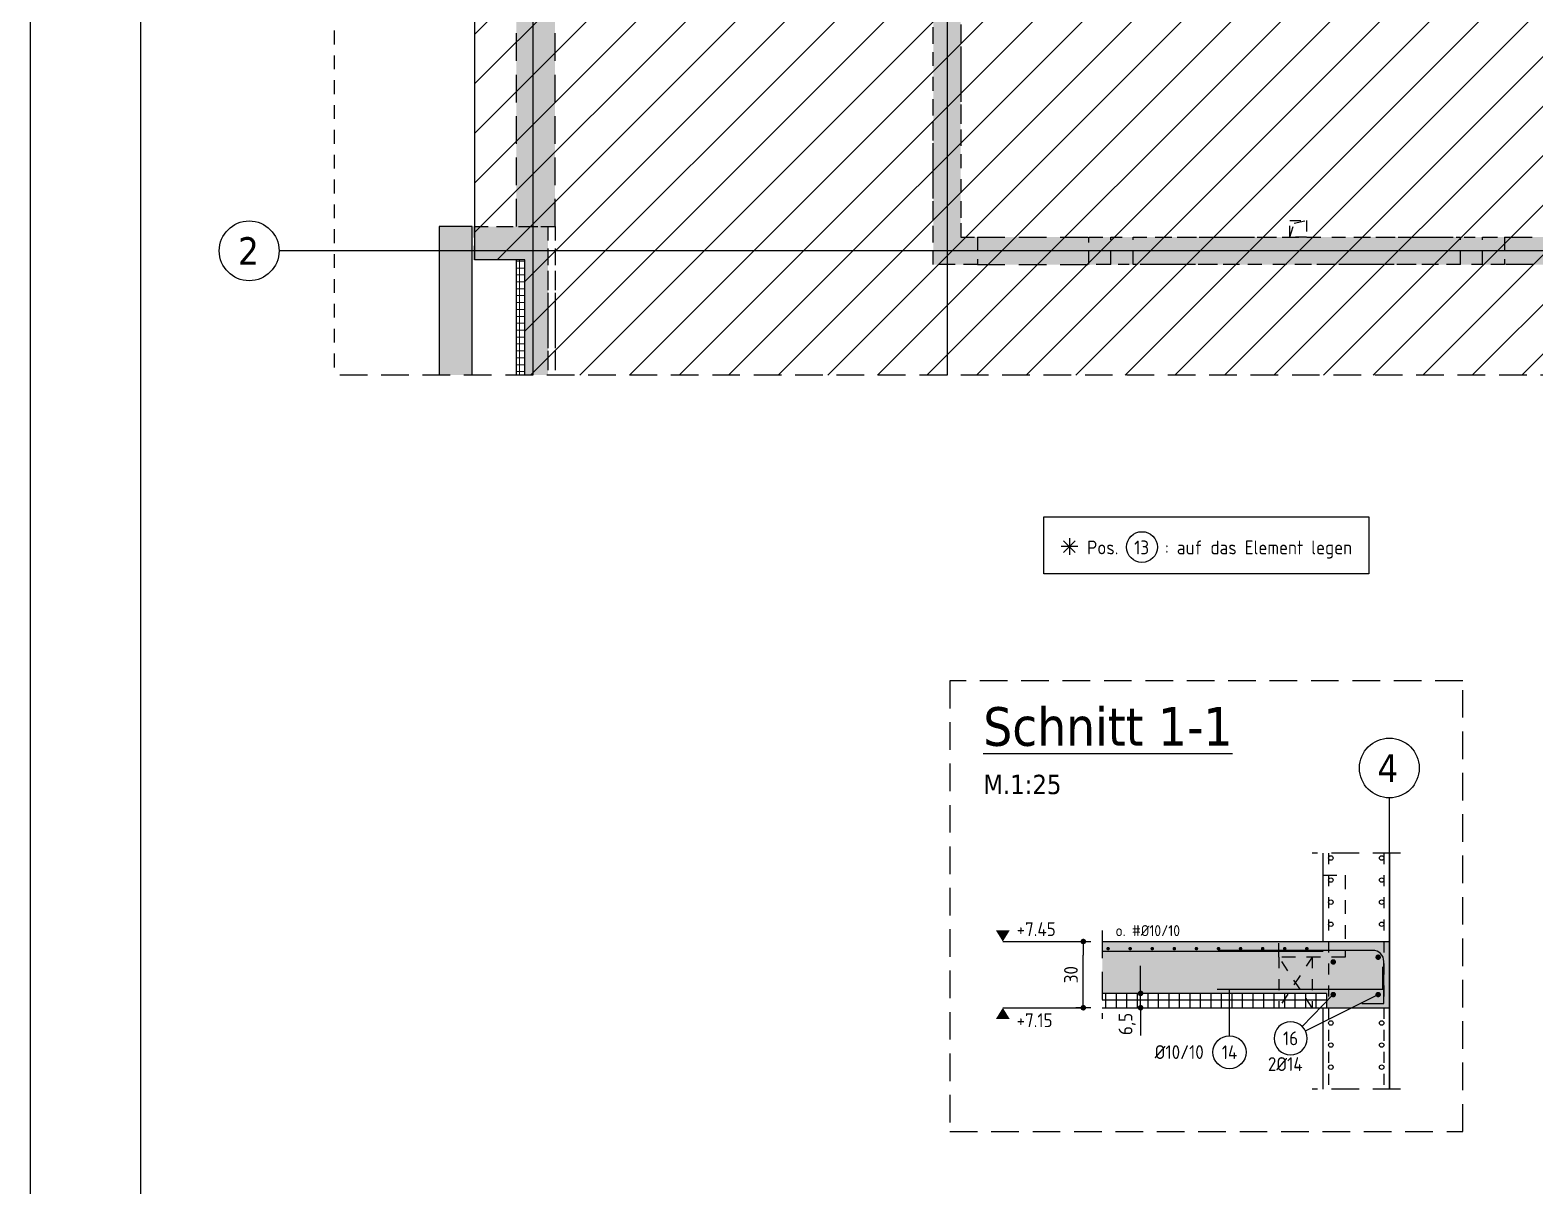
# Model space of a CAD drawing. Extents: x -10 to 81.4, y -8.3 to 49.1.
# Drawn here: x 0 to 13.63, y 14.98 to 25.45 of the extents above; entities that cross this region are included whole.
import ezdxf
from ezdxf.enums import TextEntityAlignment as Align

# ---------------------------------------------------------------- set-up
doc = ezdxf.new("R2010")
doc.units = 0
doc.header["$LTSCALE"] = 0.5
for name, pattern in [('AUSGEZOGEN', [1000.01, 1000, 0.01]), ('DASHED', [0.75, 0.5, -0.25]), ('DOT', [0.175, 0.05, -0.125]), ('HIDDEN', [0.375, 0.25, -0.125]), ('HIDDEN2', [0.187, 0.125, -0.062]), ('PUNKT', [0.175, 0.05, -0.125]), ('STRICHLINIE', [0.75, 0.5, -0.25]), ('VERDECKT', [0.375, 0.25, -0.125])]:
    doc.linetypes.add(name, pattern=pattern)
for name, color, linetype in [('1.OG', 7, 'Continuous'), ('ACHSEN', 7, 'Continuous'), ('AFU', 7, 'Continuous'), ('Bestand', 7, 'Continuous'), ('BETON', 7, 'Continuous'), ('DD', 7, 'Continuous'), ('DETAIL', 7, 'Continuous'), ('DRUEBER', 7, 'Continuous'), ('grau_hell', 7, 'Continuous'), ('grau_mittel', 7, 'Continuous'), ('Halbfertigteile', 7, 'Continuous'), ('HILFE', 7, 'Continuous'), ('koten', 7, 'Continuous'), ('MASSE', 7, 'Continuous'), ('OBJEKT', 7, 'Continuous'), ('RAHMEN', 7, 'Continuous'), ('RND', 7, 'Continuous'), ('SCHRAFF', 7, 'Continuous'), ('SFP_Achsen', 7, 'Continuous'), ('TEXT', 7, 'Continuous'), ('VERDECKT', 7, 'Continuous'), ('VERDECKT1', 7, 'Continuous'), ('VERDECKT2', 7, 'Continuous')]:
    doc.layers.add(name, color=color, linetype=linetype)
doc.layers.add('zila_01_rb_02_stb-fertig_05_schraff', color=144, linetype='Continuous', lineweight=9)
doc.styles.add('helv', font='tahoma.ttf')
doc.styles.add('txt', font='isocp.shx')
doc.linetypes.add('AFU_50K', pattern='A,0.15,["/",Standard,S=0.2,R=0,X=-0.01,Y=-0.1],0.07,["/",Standard,S=0.2,R=0,X=-0.01,Y=-0.1],0.15', length=0.37)
doc.dimstyles.new('DOT_I', dxfattribs={"dimscale": 0.5, "dimtxt": 0.25, "dimasz": 0.25, "dimexe": 0.1, "dimexo": 0.3, "dimgap": 0.1, "dimtad": 1, "dimdec": 3, "dimzin": 3, "dimtxsty": 'txt', "dimblk": 'DOT', "dimblk1": 'DOT', "dimblk2": 'DOT', "dimsah": 1, "dimcen": 0.1, "dimse1": 1, "dimse2": 1, "dimazin": 0, "dimtfac": 1, "dimtdec": 4, "dimtix": 1, "dimtmove": 2, "dimatfit": 3, "dimfxl": 0, "dimtvp": 1, "dimtolj": 1, "dimtzin": 0, "dimarcsym": 0})

# ---------------------------------------------------------------- blocks, each defined once
blk = doc.blocks.new('DINA0')
at = {"layer": 'RAHMEN'}
blk.add_line((0, 84.1), (0, 0), dxfattribs=at)
at = {"layer": 'RAHMEN', "color": 5}
blk.add_line((2, 83.6), (2, 0.5), dxfattribs=at)
blk = doc.blocks.new('DOT')
at = {"layer": 'MASSE', "color": 7, "linetype": 'Continuous'}
for p, q in [((0, 0), (-1, 0)), ((0, 0.54), (0, -0.54))]:
    blk.add_line(p, q, dxfattribs=at)
at = {"layer": 'MASSE', "color": 7, "linetype": 'Continuous', "const_width": 0.2}
blk.add_lwpolyline([(-0.1, 0, 1), (0.1, 0, 1)], format="xyb", close=True, dxfattribs=at)
blk = doc.blocks.new('*D146')
at = {"layer": 'Defpoints', "color": 0, "linetype": 'AUSGEZOGEN', "transparency": 16777216}
for p in [(9.539, 17.196), (9.539, 17.196), (9.539, 16.596)]:
    blk.add_point(p, dxfattribs=at)
at = {"layer": 'MASSE', "color": 0, "linetype": 'AUSGEZOGEN', "lineweight": -2, "transparency": 16777216}
blk.add_line((9.539, 16.721), (9.539, 17.071), dxfattribs=at)
at = {"layer": 'MASSE', "color": 0, "linetype": 'AUSGEZOGEN', "lineweight": -2, "transparency": 16777216, "xscale": 0.125, "yscale": 0.125, "zscale": 0.125}
for p, rotation in [((9.539, 17.196), 90), ((9.539, 16.596), 270)]:
    blk.add_blockref('DOT', p, dxfattribs=dict(at, rotation=rotation))
at = {"layer": 'MASSE', "color": 0, "linetype": 'AUSGEZOGEN', "transparency": 16777216, "insert": (9.427, 16.896), "char_height": 0.125, "attachment_point": 5, "rotation": 90, "style": 'txt'}
blk.add_mtext('\\A1;30', dxfattribs=at)
blk = doc.blocks.new('okrd_u')
at = {"layer": 'koten', "color": 7, "linetype": 'Continuous'}
blk.add_solid([(-0.125, -0.202), (0.125, -0.202), (0, 0)], dxfattribs=at)
at = {"layer": 'koten', "style": 'txt'}
blk.add_attdef('OKRD', (0.25, -0.35), '', height=0.25, dxfattribs=at)
blk = doc.blocks.new('okrd_o')
at = {"layer": 'koten', "color": 7, "linetype": 'Continuous'}
blk.add_solid([(-0.125, 0.202), (0.125, 0.202), (0, 0)], dxfattribs=at)
at = {"layer": 'koten', "style": 'txt'}
blk.add_attdef('OKRD', (0.25, 0.1), '', height=0.25, dxfattribs=at)
blk = doc.blocks.new('RND_HIN')
at = {"layer": 'RND', "color": 7, "linetype": 'Continuous'}
blk.add_circle((0, 0), 0.3, dxfattribs=at)
at = {"layer": 'RND', "color": 7, "linetype": 'Continuous', "style": 'txt'}
blk.add_attdef('POSI', text='', height=0.25, dxfattribs=at).set_placement((0, 0), align=Align.MIDDLE)
blk = doc.blocks.new('*D154')
at = {"layer": 'Defpoints', "color": 0, "linetype": 'AUSGEZOGEN', "transparency": 16777216}
for p in [(10.058, 16.726), (10.058, 16.726), (10.058, 16.596)]:
    blk.add_point(p, dxfattribs=at)
at = {"layer": 'MASSE', "color": 0, "linetype": 'AUSGEZOGEN', "lineweight": -2, "transparency": 16777216}
for p, q in [((10.058, 16.851), (10.058, 16.976)), ((10.058, 16.596), (10.058, 16.726)), ((10.058, 16.471), (10.058, 16.346))]:
    blk.add_line(p, q, dxfattribs=at)
at = {"layer": 'MASSE', "color": 0, "linetype": 'AUSGEZOGEN', "lineweight": -2, "transparency": 16777216, "xscale": 0.125, "yscale": 0.125, "zscale": 0.125}
for p, rotation in [((10.058, 16.726), 270), ((10.058, 16.596), 90)]:
    blk.add_blockref('DOT', p, dxfattribs=dict(at, rotation=rotation))
at = {"layer": 'MASSE', "color": 0, "linetype": 'AUSGEZOGEN', "transparency": 16777216, "insert": (9.936, 16.449), "char_height": 0.125, "attachment_point": 5, "rotation": 90, "style": 'txt'}
blk.add_mtext('\\A1;6,5', dxfattribs=at)
blk = doc.blocks.new('748860')
at = {"layer": 'HILFE', "color": 102, "linetype": 'AUSGEZOGEN'}
for p, q in [((0.075, 0), (-0.075, 0)), ((0.053, -0.053), (-0.053, 0.053)), ((0.053, 0.053), (-0.053, -0.053)), ((0, 0.075), (0, -0.075))]:
    blk.add_line(p, q, dxfattribs=at)

msp = doc.modelspace()

# ---------------------------------------------------------------- hatches: boundary and pattern name
at = {"layer": '1.OG', "linetype": 'AUSGEZOGEN'}
h = msp.add_hatch(dxfattribs=at)
h.set_pattern_fill('DOTS', scale=0.8, double=1)
h.set_pattern_definition([(0, (-74.13047, 277.732794), (0.025, 0.05), [0, -0.05])])
h.paths.add_polyline_path([(4.6895, 37.5263), (8.1795, 37.5263), (8.1795, 29.5763), (8.5795, 29.5763), (8.5795, 29.8263), (8.4295, 29.8263), (8.4295, 37.5263), (10.6795, 37.5263), (10.6795, 29.8263), (9.4645, 29.8263), (9.4645, 29.5763), (10.9295, 29.5763), (10.9295, 37.8263), (4.5295, 37.8263), (4.5295, 30.7513), (4.4795, 30.7513), (4.4795, 26.0213), (4.0245, 26.0213), (4.0245, 25.7213), (4.6895, 25.7213)])
h.paths.add_polyline_path([(8.1795, 23.3263), (8.5795, 23.3263), (8.5795, 23.5763), (8.4295, 23.5763), (8.4295, 27.7013), (14.5145, 27.7013), (14.5145, 23.5763), (14.3645, 23.5763), (14.3645, 23.3263), (14.9145, 23.3263), (14.9145, 23.5763), (14.7645, 23.5763), (14.7644, 26.2613), (17.6145, 26.2613), (17.6145, 23.5763), (16.0495, 23.5763), (16.0495, 23.3263), (25.2995, 23.3263), (25.2995, 23.5763), (20.2295, 23.5763), (20.2295, 26.9213), (21.3545, 26.9213), (21.3545, 27.1713), (20.2295, 27.1713), (20.2295, 27.9513), (17.4645, 27.9513), (17.4645, 27.7013), (17.6145, 27.7013), (17.6145, 26.5113), (14.7645, 26.5113), (14.7645, 27.7013), (16.5795, 27.7013), (16.5795, 27.9513), (8.1795, 27.9513)])
h.paths.add_polyline_path([(9.5895, 23.5763), (9.5895, 23.3263), (13.3545, 23.3263), (13.3545, 23.5763)], flags=17)
h.paths.add_polyline_path([(17.8645, 23.5763), (18.7795, 23.5763), (18.7795, 27.7013), (17.8645, 27.7013)], flags=16)
h.paths.add_polyline_path([(19.9795, 27.7013), (19.0295, 27.7013), (19.0295, 23.5763), (19.9795, 23.5763)], flags=16)
h.paths.add_polyline_path([(43.4545, 23.3013), (43.4545, 23.6013), (43.1545, 23.6013), (43.1545, 23.3013)])
h.paths.add_polyline_path([(43.4545, 30.3263), (43.1545, 30.3263), (43.1545, 29.5763), (43.4545, 29.5763)], flags=17)
h.paths.add_polyline_path([(39.6795, 37.5263), (43.1545, 37.5263), (43.1545, 32.8263), (43.4545, 32.8263), (43.4545, 37.8263), (36.9295, 37.8263), (36.9295, 29.5763), (38.3945, 29.5763), (38.3945, 29.8263), (37.1795, 29.8263), (37.1795, 37.5263), (39.4295, 37.5263), (39.4295, 29.8263), (39.2795, 29.8263), (39.2795, 29.5763), (39.6795, 29.5763)])
h.paths.add_polyline_path([(36.9295, 27.7013), (36.9295, 26.836), (37.1795, 26.836), (37.1795, 27.9513), (31.1045, 27.9513), (31.1045, 27.1713), (30.0545, 27.1713), (30.0545, 26.9213), (31.1045, 26.9213), (31.1045, 23.5763), (26.3095, 23.5763), (26.3095, 23.3263), (31.5045, 23.3263), (31.5045, 23.5763), (31.3545, 23.5763), (31.3545, 25.5513), (31.5045, 25.5513), (31.5045, 25.8013), (31.3545, 25.8013), (31.3545, 27.7013)])
h.paths.add_polyline_path([(33.9795, 25.5513), (33.9795, 23.5763), (32.3895, 23.5763), (32.3895, 23.3263), (37.1795, 23.3263), (37.1795, 24.0363), (36.9295, 24.0363), (36.9295, 23.5763), (34.2295, 23.5763), (34.2295, 25.5513), (36.9295, 25.5513), (36.9295, 25.0863), (37.1795, 25.0863), (37.1795, 25.951), (36.9295, 25.951), (36.9295, 25.8013), (32.3895, 25.8013), (32.3895, 25.5513)])
h.paths.add_polyline_path([(28.6545, 26.9213), (28.6545, 27.1713), (26.5045, 27.1713), (26.5045, 26.9213)], flags=17)
h.paths.add_polyline_path([(22.7545, 27.1713), (22.7545, 26.9213), (25.1045, 26.9213), (25.1045, 27.1713)], flags=17)
h.paths.add_polyline_path([(13.6295, 30.3263), (13.3795, 30.3263), (13.3795, 29.6313), (13.6295, 29.6313)])
h.paths.add_polyline_path([(15.4795, 29.6313), (15.7295, 29.6313), (15.7295, 30.3263), (15.4795, 30.3263)])
h.paths.add_polyline_path([(17.1295, 29.6313), (17.3795, 29.6313), (17.3795, 30.3263), (17.1295, 30.3263)])
h.paths.add_polyline_path([(19.2295, 29.6313), (19.4795, 29.6313), (19.4795, 30.3263), (19.2295, 30.3263)])
h.paths.add_polyline_path([(20.8795, 29.6313), (21.1295, 29.6313), (21.1295, 30.3263), (20.8795, 30.3263)])
h.paths.add_polyline_path([(22.9795, 29.6313), (23.2295, 29.6313), (23.2295, 30.3263), (22.9795, 30.3263)])
h.paths.add_polyline_path([(24.6295, 29.6313), (24.8795, 29.6313), (24.8795, 30.3263), (24.6295, 30.3263)])
h.paths.add_polyline_path([(26.7295, 29.6313), (26.9795, 29.6313), (26.9795, 30.3263), (26.7295, 30.3263)])
h.paths.add_polyline_path([(28.3795, 29.6313), (28.6295, 29.6313), (28.6295, 30.3263), (28.3795, 30.3263)])
h.paths.add_polyline_path([(30.4795, 29.6313), (30.7295, 29.6313), (30.7295, 30.3263), (30.4795, 30.3263)])
h.paths.add_polyline_path([(32.1295, 29.6313), (32.3795, 29.6313), (32.3795, 30.3263), (32.1295, 30.3263)])
h.paths.add_polyline_path([(34.4795, 30.3263), (34.2295, 30.3263), (34.2295, 29.6313), (34.4795, 29.6313)])
h.paths.add_polyline_path([(29.4045, 37.8263), (29.4045, 37.5263), (29.7045, 37.5263), (29.7045, 37.8263)])
h.paths.add_polyline_path([(21.9045, 37.8263), (21.9045, 37.5263), (22.2045, 37.5263), (22.2045, 37.8263)])
h.paths.add_polyline_path([(14.4045, 37.8263), (14.4045, 37.5263), (14.7045, 37.5263), (14.7045, 37.8263)])
h.paths.add_polyline_path([(4.4795, 22.3263), (4.6895, 22.3263), (4.6895, 23.6713), (4.0245, 23.6713), (4.0245, 23.3713), (4.4795, 23.3713)])
at = {"layer": 'grau_hell'}
h = msp.add_hatch(color=9, dxfattribs=at)
h.paths.add_polyline_path([(3.7645, 25.7212), (4.0045, 25.7212), (4.0045, 31.2212), (3.7645, 31.2212)])
h.paths.add_polyline_path([(4.0045, 38.8012), (3.7045, 38.8012), (3.7045, 37.0212), (2.7545, 37.0212), (2.7545, 36.8212), (3.7045, 36.8212), (3.7045, 31.2212), (4.0045, 31.2212)])
h.paths.add_polyline_path([(4.0045, 38.8212), (4.0045, 39.0712), (2.7545, 39.0712), (2.7545, 38.8212)])
h.paths.add_polyline_path([(3.7045, 22.3263), (4.0045, 22.3263), (4.0045, 23.6712), (3.7045, 23.6712)])
at = {"layer": 'grau_hell', "linetype": 'AUSGEZOGEN'}
h = msp.add_hatch(dxfattribs=at)
h.set_pattern_fill('ANSI31', color=9, scale=0.1, style=0, double=1)
h.set_pattern_definition([(45, (-4e-15, 40.2461), (-0.2245064, 0.2245064), [])])
h.paths.add_polyline_path([(4.4795, 26.0213), (4.0245, 26.0213), (4.0245, 23.3713), (4.4795, 23.3713), (4.4795, 22.3263), (43.4545, 22.3263), (43.4545, 33.3363), (41.7045, 33.3363), (41.7045, 33.1963), (41.1295, 33.1963), (41.1295, 33.3363), (39.6795, 33.3363), (39.6795, 29.5763), (39.2795, 29.5763), (39.2795, 29.8263), (38.3945, 29.8263), (38.3945, 29.5763), (36.9294, 29.5763), (36.9294, 27.7013), (31.3545, 27.7013), (31.3545, 23.3263), (23.867, 23.3263), (23.867, 26.9213), (22.7545, 26.9213), (22.7545, 27.1713), (21.3545, 27.1713), (21.3545, 26.9213), (19.9795, 26.9213), (19.9795, 23.5763), (17.8645, 23.5763), (17.8645, 27.7013), (17.4645, 27.7013), (17.4645, 27.9513), (16.5795, 27.9513), (16.5795, 27.7013), (10.9295, 27.7013), (10.9295, 29.5763), (9.4645, 29.5763), (9.4645, 29.8263), (8.5795, 29.8263), (8.5795, 29.5763), (8.1795, 29.5763), (8.1795, 32.3363), (6.7295, 32.3363), (6.7295, 32.1963), (6.2045, 32.1963), (6.2045, 32.3363), (4.5295, 32.3363), (4.5295, 30.7513), (4.4795, 30.7513)])
at = {"layer": 'grau_mittel'}
h = msp.add_hatch(color=61, dxfattribs=at)
h.paths.add_polyline_path([(8.1795, 37.5263), (8.1795, 37.8263), (4.5295, 37.8263), (4.5295, 32.3363), (4.6895, 32.3363), (4.6895, 37.5263)])
h.paths.add_polyline_path([(4.5295, 30.7513), (4.4795, 30.7513), (4.4795, 26.0213), (4.0245, 26.0213), (4.0245, 25.7213), (4.6895, 25.7213), (4.6895, 32.3363), (4.5295, 32.3363)])
h.paths.add_polyline_path([(4.4045, 25.7213), (4.4045, 23.6713), (4.6895, 23.6713), (4.7545, 23.6713), (4.7545, 25.7213), (4.6895, 25.7213)])
h.paths.add_polyline_path([(4.4795, 23.3713), (4.4795, 22.3263), (4.6895, 22.3263), (4.6895, 23.6713), (4.0245, 23.6713), (4.0245, 23.3713)])
h.paths.add_polyline_path([(9.5895, 23.3263), (9.5895, 23.5763), (8.5792, 23.5763), (8.5792, 23.3263)], flags=17)
h.paths.add_polyline_path([(8.1795, 23.3263), (8.5792, 23.3263), (8.5792, 23.5763), (8.4295, 23.5763), (8.4295, 27.7013), (14.5145, 27.7013), (14.5145, 27.2063), (14.7645, 27.2063), (14.7645, 27.7013), (14.9145, 27.7013), (15.8245, 27.7013), (15.8245, 27.9513), (8.1795, 27.9513)])
h.paths.add_polyline_path([(9.5895, 23.3263), (9.7895, 23.3263), (9.7895, 23.5763), (9.5895, 23.5763)], flags=17)
h.paths.add_polyline_path([(9.9895, 23.5763), (9.9895, 23.3263), (12.9545, 23.3263), (12.9545, 23.5763)], flags=17)
h.paths.add_polyline_path([(13.3545, 23.5763), (13.1545, 23.5763), (13.1545, 23.3263), (13.3545, 23.3263)], flags=17)
h.paths.add_polyline_path([(13.3545, 23.5763), (13.3545, 23.3263), (14.3645, 23.3263), (14.3645, 23.5763)], flags=17)
h.paths.add_polyline_path([(14.7645, 23.5763), (14.7645, 26.0113), (14.7644, 26.0113), (14.7644, 26.2613), (15.0145, 26.2613), (16.1245, 26.2613), (16.1245, 26.5113), (14.7645, 26.5113), (14.7645, 26.6613), (14.7645, 27.0563), (14.5145, 27.0563), (14.5145, 23.5763), (14.3645, 23.5763), (14.3645, 23.3263), (14.9145, 23.3263), (14.9145, 23.5763)])
h.paths.add_polyline_path([(15.9245, 23.3263), (15.9245, 23.5763), (14.9145, 23.5763), (14.9145, 23.3263)], flags=17)
h.paths.add_polyline_path([(15.9245, 23.3263), (16.1245, 23.3263), (16.1245, 23.5763), (15.9245, 23.5763)], flags=17)
h.paths.add_polyline_path([(17.8645, 26.2613), (17.8645, 26.5113), (16.3245, 26.5113), (16.3245, 26.2613)])
h.paths.add_polyline_path([(16.2245, 27.9513), (16.2245, 27.7013), (16.5795, 27.7013), (16.5795, 27.9513)])
h.paths.add_polyline_path([(16.5795, 27.7013), (17.4645, 27.7013), (17.4645, 27.9513), (16.5795, 27.9513)])
h.paths.add_polyline_path([(25.1045, 26.9213), (25.1045, 27.1713), (22.7545, 27.1713), (22.7545, 26.9213)])
h.paths.add_polyline_path([(28.8495, 23.3263), (28.8495, 23.5763), (20.7295, 23.5763), (20.7295, 23.3263)])
h.paths.add_polyline_path([(28.8495, 23.5763), (28.8495, 23.3263), (29.8595, 23.3263), (29.8595, 23.5763)])
h.paths.add_polyline_path([(29.8595, 23.5763), (29.8595, 23.3263), (30.0595, 23.3263), (30.0595, 23.5763)])
h.paths.add_polyline_path([(30.2595, 23.5763), (30.2595, 23.3263), (31.5045, 23.3263), (31.5045, 23.5763), (31.3545, 23.5763), (31.3545, 25.3513), (31.1045, 25.3513), (31.1045, 23.5763)])
h.paths.add_polyline_path([(31.5045, 23.5763), (31.5045, 23.3263), (32.3895, 23.3263), (32.3895, 23.5763)])
h.paths.add_polyline_path([(32.3895, 23.5763), (32.3895, 23.3263), (33.0945, 23.3263), (33.0945, 23.5763)], flags=17)
h.paths.add_polyline_path([(37.1795, 23.3263), (37.1795, 24.0363), (36.9295, 24.0363), (36.9295, 23.5763), (34.2295, 23.5763), (34.2295, 25.5513), (36.9295, 25.5513), (36.9295, 25.0863), (37.1795, 25.0863), (37.1795, 25.3363), (37.0995, 25.3363), (37.0995, 25.4863), (37.1795, 25.4863), (37.1795, 25.951), (36.9295, 25.951), (36.9295, 25.8013), (32.3895, 25.8013), (32.3895, 25.5513), (33.9795, 25.5513), (33.9795, 23.5763), (33.6945, 23.5763), (33.6945, 23.3263)])
h.paths.add_polyline_path([(31.5045, 25.8013), (31.5045, 25.5513), (32.3895, 25.5513), (32.3895, 25.8013)])
h.paths.add_polyline_path([(31.5045, 25.8013), (31.3546, 25.8013), (31.3545, 25.8013), (31.3545, 26.7219), (31.1045, 26.7219), (31.1045, 25.5513), (31.5045, 25.5513)])
h.paths.add_polyline_path([(31.3545, 26.9213), (31.3545, 27.7013), (32.7345, 27.7013), (32.7345, 27.9513), (31.1045, 27.9513), (31.1045, 27.1713), (30.6045, 27.1713), (30.0545, 27.1713), (30.0545, 26.9213)])
h.paths.add_polyline_path([(26.5045, 27.1713), (26.5045, 26.9213), (28.6545, 26.9213), (28.6545, 27.1713)])
h.paths.add_polyline_path([(36.0295, 27.7013), (36.0295, 27.9513), (33.3345, 27.9513), (33.3345, 27.7013)])
h.paths.add_polyline_path([(36.6295, 27.9513), (36.6295, 27.7013), (37.1795, 27.7013), (37.1795, 27.9513)])
h.paths.add_polyline_path([(36.9295, 26.836), (37.1795, 26.836), (37.1795, 27.1013), (36.9295, 27.1013)])
h.paths.add_polyline_path([(36.9295, 25.951), (37.1795, 25.951), (37.1795, 26.836), (36.9295, 26.836)])
h.paths.add_polyline_path([(36.9295, 24.0363), (37.1795, 24.0363), (37.1795, 25.0863), (36.9295, 25.0863)], flags=17)
h.paths.add_polyline_path([(36.9294, 28.5013), (37.1795, 28.5013), (37.1795, 29.5763), (36.9294, 29.5763)])
h.paths.add_polyline_path([(37.9945, 29.5763), (37.9945, 29.8263), (37.1795, 29.8263), (37.1795, 37.5263), (39.4295, 37.5263), (39.4295, 29.8263), (39.2795, 29.8263), (39.2795, 29.5763), (39.6795, 29.5763), (39.6795, 37.5263), (39.6795, 37.8263), (36.9295, 37.8263), (36.9295, 29.5763)])
h.paths.add_polyline_path([(38.3945, 29.8263), (38.1945, 29.8263), (38.1945, 29.5763), (38.3945, 29.5763)], flags=17)
h.paths.add_polyline_path([(39.2795, 29.5763), (39.2795, 29.8263), (38.3945, 29.8263), (38.3945, 29.5763)], flags=17)
h.paths.add_polyline_path([(43.1545, 37.5263), (43.1545, 33.5443), (43.1545, 33.3363), (43.4545, 33.3363), (43.4545, 37.8263), (39.6795, 37.8263), (39.6795, 37.5263)])
h.paths.add_polyline_path([(43.4545, 33.3363), (43.1545, 33.3363), (43.1545, 32.8263), (43.4545, 32.8263)])
h.paths.add_polyline_path([(43.1545, 30.3263), (43.4545, 30.3263), (43.4545, 32.8263), (43.1545, 32.8263)])
h.paths.add_polyline_path([(43.4545, 30.3263), (43.1545, 30.3263), (43.1545, 29.5763), (43.4545, 29.5763)])
h.paths.add_polyline_path([(39.6795, 29.8263), (39.6795, 29.5763), (43.1545, 29.5763), (43.1545, 29.8263)])
h.paths.add_polyline_path([(43.1545, 23.6013), (43.4545, 23.6013), (43.4545, 29.5763), (43.1545, 29.5763)])
h.paths.add_polyline_path([(43.1545, 22.3263), (43.4545, 22.3263), (43.4545, 23.3013), (43.1545, 23.3013)])
h.paths.add_polyline_path([(43.4545, 23.3013), (43.4545, 23.6013), (43.1545, 23.6013), (43.1545, 23.3013)])
h.paths.add_polyline_path([(34.2295, 29.6313), (34.4795, 29.6313), (34.4795, 30.3263), (34.2295, 30.3263)])
h.paths.add_polyline_path([(32.1295, 29.6313), (32.3795, 29.6313), (32.3795, 30.3263), (32.1295, 30.3263)])
h.paths.add_polyline_path([(30.4795, 29.6313), (30.7295, 29.6313), (30.7295, 30.3263), (30.4795, 30.3263)])
h.paths.add_polyline_path([(28.3795, 29.6313), (28.6295, 29.6313), (28.6295, 30.3263), (28.3795, 30.3263)])
h.paths.add_polyline_path([(26.7295, 29.6313), (26.9795, 29.6313), (26.9795, 30.3263), (26.7295, 30.3263)])
h.paths.add_polyline_path([(24.8795, 30.3263), (24.6295, 30.3263), (24.6295, 29.6313), (24.8795, 29.6313)])
h.paths.add_polyline_path([(23.2295, 30.3263), (22.9795, 30.3263), (22.9795, 29.6313), (23.2295, 29.6313)])
h.paths.add_polyline_path([(20.8795, 29.6313), (21.1295, 29.6313), (21.1295, 30.3263), (20.8795, 30.3263)])
h.paths.add_polyline_path([(19.4795, 30.3263), (19.2295, 30.3263), (19.2295, 29.6313), (19.4795, 29.6313)])
h.paths.add_polyline_path([(17.1295, 29.6313), (17.3795, 29.6313), (17.3795, 30.3263), (17.1295, 30.3263)])
h.paths.add_polyline_path([(15.4795, 29.6313), (15.7295, 29.6313), (15.7295, 30.3263), (15.4795, 30.3263)])
h.paths.add_polyline_path([(13.3795, 29.6313), (13.6295, 29.6313), (13.6295, 30.3263), (13.3795, 30.3263)])
h.paths.add_polyline_path([(36.9295, 37.5263), (36.9295, 37.8263), (29.7045, 37.8263), (29.7045, 37.5263)])
h.paths.add_polyline_path([(29.4045, 37.5263), (29.7045, 37.5263), (29.7045, 37.8263), (29.4045, 37.8263)])
h.paths.add_polyline_path([(22.2045, 37.8263), (22.2045, 37.5263), (29.4045, 37.5263), (29.4045, 37.8263)])
h.paths.add_polyline_path([(22.2045, 37.8263), (21.9045, 37.8263), (21.9045, 37.5263), (22.2045, 37.5263)])
h.paths.add_polyline_path([(14.7045, 37.8263), (14.7045, 37.5263), (21.9045, 37.5263), (21.9045, 37.8263)])
h.paths.add_polyline_path([(14.7045, 37.5263), (14.7045, 37.8263), (14.4045, 37.8263), (14.4045, 37.5263)])
h.paths.add_polyline_path([(10.9295, 37.8263), (10.9295, 37.5263), (14.4045, 37.5263), (14.4045, 37.8263)])
h.paths.add_polyline_path([(10.6795, 37.5263), (10.6795, 29.8263), (9.9795, 29.8263), (9.8645, 29.8263), (9.8645, 29.5763), (10.9295, 29.5763), (10.9295, 37.8263), (8.1795, 37.8263), (8.1795, 37.5263), (8.1795, 32.6613), (8.1795, 29.5763), (8.5795, 29.5763), (8.5795, 29.8263), (8.4295, 29.8263), (8.4295, 37.5263), (8.6295, 37.5263)])
h.paths.add_polyline_path([(9.4645, 29.5763), (9.6645, 29.5763), (9.6645, 29.8263), (9.4645, 29.8263)], flags=17)
h.paths.add_polyline_path([(9.4645, 29.5763), (9.4645, 29.8263), (8.5795, 29.8263), (8.5795, 29.5763)], flags=17)
h.paths.add_polyline_path([(8.1795, 29.5763), (8.1795, 29.8263), (4.7545, 29.8263), (4.7545, 29.5763)])
msp.add_hatch(color=61, dxfattribs=at).paths.add_polyline_path([(11.741, 16.7256), (11.741, 16.5956), (12.311, 16.5956), (12.311, 17.1956), (11.711, 17.1956), (9.711, 17.1956), (9.711, 16.7256)])
at = {"layer": 'Halbfertigteile', "linetype": 'AUSGEZOGEN', "transparency": 33554687}
h = msp.add_hatch(dxfattribs=at)
h.set_pattern_fill('ANSI37', color=171, scale=0.03, angle=135, style=0)
h.set_pattern_definition([(180, (0.8857, 0), (-7e-18, -0.09525), []), (270, (0.8857, 0), (0.09525, -2e-17), [])])
h.paths.add_polyline_path([(11.741, 16.7256), (9.711, 16.7256), (9.711, 16.5956), (11.741, 16.5956)])
at = {"layer": 'SCHRAFF'}
h = msp.add_hatch(dxfattribs=at)
h.set_pattern_fill('ANSI33', color=8, scale=0.5, double=1)
h.set_pattern_definition([(45, (-74.13047, 77.7328), (-0.08838835, 0.08838835), []), (45, (-74.04208, 77.7328), (-0.08838835, 0.08838835), [0.0625, -0.03125])])
h.paths.add_polyline_path([(4.0045, 38.8012), (3.7045, 38.8012), (3.7045, 37.0212), (2.7545, 37.0212), (2.7545, 36.8212), (3.7045, 36.8212), (3.7045, 31.2212), (4.0045, 31.2212)])
h.paths.add_polyline_path([(4.0045, 38.8212), (4.0045, 39.0712), (2.7545, 39.0712), (2.7545, 38.8212)])
h.paths.add_polyline_path([(3.7045, 22.3263), (4.0045, 22.3263), (4.0045, 23.6712), (3.7045, 23.6712)])
at = {"layer": 'zila_01_rb_02_stb-fertig_05_schraff', "linetype": 'AUSGEZOGEN'}
h = msp.add_hatch(dxfattribs=at)
h.set_pattern_fill('ANSI37', color=102, scale=0.5, angle=-45)
h.set_pattern_definition([(0, (-74.13047, 277.732794), (1e-17, 0.0625), []), (90, (-74.13047, 277.732794), (-0.0625, 2e-17), [])])
h.paths.add_polyline_path([(4.4045, 22.3263), (4.4795, 22.3263), (4.4795, 23.3713), (4.4045, 23.3713)])

# ---------------------------------------------------------------- linework, layer by layer
at = {"layer": '1.OG', "color": 7, "linetype": 'DOT', "lineweight": -2}
for points in [[(14.5145, 27.7013), (8.4295, 27.7013), (8.4295, 23.5763), (8.5795, 23.5763), (8.5795, 23.3263), (8.1795, 23.3263), (8.1795, 27.9513)], [(4.4795, 22.3263), (4.4795, 23.3713), (4.0245, 23.3713), (4.0245, 23.6713), (4.6895, 23.6713), (4.6895, 22.3263)], [(4.6895, 23.6713), (4.7545, 23.6713), (4.7545, 22.3263)], [(4.4045, 22.3263), (4.4045, 23.3712)]]:
    msp.add_lwpolyline(points, dxfattribs=at)
msp.add_lwpolyline([(9.5895, 23.5763), (13.3545, 23.5763), (13.3545, 23.3263), (9.5895, 23.3263)], close=True, dxfattribs=at)
at = {"layer": 'ACHSEN', "color": 140, "linetype": 'AUSGEZOGEN'}
for p, q in [((4.5545, 39.8263), (4.5545, 22.3263)), ((8.3045, 39.8263), (8.3045, 22.3263)), ((43.4545, 23.4513), (2.2545, 23.4513)), ((12.311, 15.8594), (12.311, 18.4969))]:
    msp.add_line(p, q, dxfattribs=at)
at = {"layer": 'AFU', "color": 8, "linetype": 'AFU_50K'}
for p, q in [((11.711, 17.1956), (12.311, 17.1956)), ((11.741, 16.5956), (12.311, 16.5956))]:
    msp.add_line(p, q, dxfattribs=at)
at = {"layer": 'Bestand', "color": 8, "linetype": 'AUSGEZOGEN'}
for p, q in [((4.0045, 23.6712), (3.7045, 23.6712)), ((3.7045, 23.6712), (3.7045, 22.3263)), ((4.0045, 22.3263), (4.0045, 23.6712))]:
    msp.add_line(p, q, dxfattribs=at)
at = {"layer": 'BETON', "color": 6, "linetype": 'AUSGEZOGEN'}
for p, q in [((4.0245, 26.0213), (4.0245, 23.3713)), ((11.711, 17.1956), (11.711, 17.9969)), ((12.311, 17.9969), (12.311, 15.8594)), ((9.711, 17.1956), (11.711, 17.1956)), ((11.741, 16.7256), (9.711, 16.7256)), ((11.741, 16.7256), (11.741, 16.5956)), ((9.711, 16.5956), (11.741, 16.5956)), ((11.711, 15.8594), (11.711, 16.5956))]:
    msp.add_line(p, q, dxfattribs=at)
at = {"layer": 'BETON', "color": 6, "linetype": 'AUSGEZOGEN', "lineweight": -2}
for p, q in [((4.4795, 23.3713), (4.0245, 23.3713)), ((4.4045, 22.3263), (4.4045, 23.3713)), ((4.4795, 22.3263), (4.4795, 23.3713))]:
    msp.add_line(p, q, dxfattribs=at)
at = {"layer": 'DD', "color": 7, "linetype": 'HIDDEN2'}
for p, q in [((11.4493, 23.7009), (11.5595, 23.7263)), ((11.4095, 23.5763), (11.4493, 23.7009))]:
    msp.add_line(p, q, dxfattribs=at)
msp.add_lwpolyline([(11.4095, 23.7263), (11.5595, 23.7263), (11.5595, 23.5763), (11.4095, 23.5763)], close=True, dxfattribs=at)
at = {"layer": 'DETAIL', "color": 102, "linetype": 'STRICHLINIE'}
msp.add_lwpolyline([(8.3304, 19.5574), (8.3304, 15.4739), (12.9766, 15.4739), (12.9766, 19.5574)], close=True, dxfattribs=at)
at = {"layer": 'DRUEBER', "color": 171, "linetype": 'PUNKT'}
for p, q in [((11.611, 16.5956), (11.311, 17.0556)), ((11.611, 17.0556), (11.311, 16.5956)), ((11.311, 17.0556), (11.311, 16.5956)), ((11.611, 17.0556), (11.611, 16.5956))]:
    msp.add_line(p, q, dxfattribs=at)
at = {"layer": 'HILFE', "color": 102, "linetype": 'HIDDEN'}
msp.add_line((2.7545, 39.1712), (2.7545, 22.3263), dxfattribs=at)
at = {"layer": 'HILFE', "color": 102, "linetype": 'DASHED'}
for p, q in [((43.5545, 22.3263), (2.7545, 22.3263)), ((12.411, 17.9969), (11.611, 17.9969)), ((9.711, 17.2956), (9.711, 16.4956)), ((12.411, 15.8594), (11.611, 15.8594))]:
    msp.add_line(p, q, dxfattribs=at)
at = {"layer": 'HILFE', "color": 102, "linetype": 'AUSGEZOGEN'}
for p, q in [((8.8099, 17.1956), (9.5394, 17.1956)), ((8.8099, 16.5956), (9.5394, 16.5956))]:
    msp.add_line(p, q, dxfattribs=at)
msp.add_lwpolyline([(9.1809, 21.0408), (12.1261, 21.0408), (12.1261, 20.5247), (9.1809, 20.5247)], close=True, dxfattribs=at)
at = {"layer": 'OBJEKT', "color": 7, "linetype": 'AUSGEZOGEN'}
msp.add_circle((10.0705, 20.7683), 0.1396, dxfattribs=at)
at = {"layer": 'RND', "color": 1, "linetype": 'HIDDEN2'}
for p, q in [((11.761, 17.9969), (11.761, 15.8594)), ((12.261, 17.9969), (12.261, 15.8594))]:
    msp.add_line(p, q, dxfattribs=at)
at = {"layer": 'RND', "color": 102, "linetype": 'AUSGEZOGEN'}
for p, q in [((10.8633, 16.343), (10.8633, 16.7654)), ((11.5212, 16.4266), (11.8025, 16.7153)), ((11.5507, 16.3862), (12.2095, 16.7153))]:
    msp.add_line(p, q, dxfattribs=at)
at = {"layer": 'RND', "color": 1, "linetype": 'AUSGEZOGEN'}
for points in [[(11.711, 17.1056), (9.711, 17.1056)], [(10.751, 16.7654), (12.251, 16.7654), (12.251, 16.9654)]]:
    msp.add_lwpolyline(points, dxfattribs=at)
at = {"layer": 'RND', "color": 7, "linetype": 'AUSGEZOGEN'}
for points, const_width in [([(9.7554, 17.1316, 1), (9.7714, 17.1316, 1)], 0.016), ([(9.9554, 17.1316, 1), (9.9714, 17.1316, 1)], 0.016), ([(10.1554, 17.1316, 1), (10.1714, 17.1316, 1)], 0.016), ([(10.3554, 17.1316, 1), (10.3714, 17.1316, 1)], 0.016), ([(10.5554, 17.1316, 1), (10.5714, 17.1316, 1)], 0.016), ([(10.7554, 17.1316, 1), (10.7714, 17.1316, 1)], 0.016), ([(10.9554, 17.1316, 1), (10.9714, 17.1316, 1)], 0.016), ([(11.1554, 17.1316, 1), (11.1714, 17.1316, 1)], 0.016), ([(11.3554, 17.1316, 1), (11.3714, 17.1316, 1)], 0.016), ([(11.5554, 17.1316, 1), (11.5714, 17.1316, 1)], 0.016), ([(12.197, 17.0537, 1), (12.222, 17.0537, 1)], 0.025), ([(11.79, 17.0111, 1), (11.815, 17.0111, 1)], 0.025), ([(11.79, 16.7153, 1), (11.815, 16.7153, 1)], 0.025), ([(12.197, 16.7153, 1), (12.222, 16.7153, 1)], 0.025)]:
    msp.add_lwpolyline(points, format="xyb", close=True, dxfattribs=dict(at, const_width=const_width))
at = {"layer": 'RND', "color": 1, "linetype": 'AUSGEZOGEN'}
msp.add_lwpolyline([(12.061, 16.6356), (12.261, 16.6356), (12.261, 17.0156, 0.4142136), (12.161, 17.1156), (10.761, 17.1156)], format="xyb", dxfattribs=at)
at = {"layer": 'RND', "color": 7, "linetype": 'AUSGEZOGEN'}
for centre in [(11.781, 17.9523), (12.241, 17.9523), (11.781, 17.7523), (12.241, 17.7523), (11.781, 17.5523), (12.241, 17.5523), (11.781, 17.3523), (12.241, 17.3523), (11.781, 16.4582), (12.241, 16.4582), (11.781, 16.2582), (12.241, 16.2582), (11.781, 16.0582), (12.241, 16.0582)]:
    msp.add_circle(centre, 0.02, dxfattribs=at)
at = {"layer": 'SFP_Achsen', "color": 7, "linetype": 'AUSGEZOGEN'}
for centre in [(1.984, 23.4513), (12.311, 18.7674)]:
    msp.add_circle(centre, 0.2705, dxfattribs=at)
at = {"layer": 'VERDECKT', "color": 7, "linetype": 'VERDECKT', "lineweight": -2}
for p, q in [((8.1795, 23.3263), (8.1795, 27.9513)), ((8.4295, 27.7013), (8.4295, 23.5763)), ((4.0245, 23.3713), (4.0245, 23.6713)), ((4.0245, 23.6713), (4.6895, 23.6713)), ((4.6895, 23.6713), (4.6895, 22.3263)), ((4.6895, 23.6713), (4.7545, 23.6713)), ((4.7545, 23.6713), (4.7545, 22.3263)), ((8.4295, 23.5763), (8.5792, 23.5763)), ((8.5792, 23.5763), (8.5792, 23.3263)), ((9.5895, 23.5763), (9.7895, 23.5763)), ((9.5895, 23.3263), (9.5895, 23.5763)), ((9.9895, 23.5763), (12.9545, 23.5763)), ((13.1545, 23.5763), (13.3545, 23.5763)), ((13.3545, 23.5763), (13.3545, 23.3263)), ((8.5792, 23.3263), (8.1795, 23.3263)), ((9.7895, 23.3263), (9.5895, 23.3263)), ((12.9545, 23.3263), (9.9895, 23.3263)), ((13.3545, 23.3263), (13.1545, 23.3263))]:
    msp.add_line(p, q, dxfattribs=at)
at = {"layer": 'VERDECKT', "color": 7, "linetype": 'VERDECKT'}
for p, q in [((9.7895, 23.3263), (9.7895, 23.5763)), ((9.9895, 23.3263), (9.9895, 23.5763)), ((12.9545, 23.3263), (12.9545, 23.5763)), ((13.1545, 23.3263), (13.1545, 23.5763))]:
    msp.add_line(p, q, dxfattribs=at)
at = {"layer": 'VERDECKT1', "color": 102, "linetype": 'VERDECKT'}
for p, q in [((11.711, 17.7956), (11.911, 17.7956)), ((11.911, 17.7956), (11.911, 17.0556)), ((11.311, 17.0556), (11.311, 17.1956)), ((11.911, 17.0556), (11.311, 17.0556))]:
    msp.add_line(p, q, dxfattribs=at)
at = {"layer": 'VERDECKT2', "color": 7, "linetype": 'STRICHLINIE'}
for p, q in [((4.4045, 23.6713), (4.4045, 25.7213)), ((4.7545, 23.6713), (4.7545, 25.7213)), ((8.5792, 23.5763), (9.5895, 23.5763)), ((13.3545, 23.5763), (14.3645, 23.5763)), ((8.5792, 23.3263), (9.5895, 23.3263)), ((14.3645, 23.3263), (13.3545, 23.3263))]:
    msp.add_line(p, q, dxfattribs=at)

# ---------------------------------------------------------------- block references
at = {"xscale": 0.5, "yscale": 0.5, "zscale": 0.5}
msp.add_blockref('DINA0', (0, 0), dxfattribs=at)
at = {"layer": 'HILFE', "color": 102, "linetype": 'AUSGEZOGEN'}
msp.add_blockref('748860', (9.4129, 20.7726), dxfattribs=at)
at = {"layer": 'koten', "color": 7, "linetype": 'AUSGEZOGEN', "xscale": 0.5, "yscale": 0.5, "zscale": 0.5}
for name, p, values in [('okrd_o', (8.8099, 17.1956), {'OKRD': '+7.45'}), ('okrd_u', (8.8099, 16.5956), {'OKRD': '+7.15'})]:
    msp.add_blockref(name, p, dxfattribs=at).add_auto_attribs(values)
at = {"layer": 'RND', "color": 7, "linetype": 'AUSGEZOGEN'}
ref = msp.add_blockref('RND_HIN', (11.4165, 16.3191), dxfattribs=dict(at, xscale=-0.5, yscale=0.5, zscale=0.5))
ref.add_attrib('POSI', '16', dxfattribs={"color": 7, "linetype": 'Continuous', "height": 0.125, "style": 'txt'}).set_placement((11.4165, 16.3191), align=Align.MIDDLE)
at = {"layer": 'RND', "color": 7, "linetype": 'AUSGEZOGEN', "xscale": 0.5, "yscale": 0.5, "zscale": 0.5}
msp.add_blockref('RND_HIN', (10.8633, 16.193), dxfattribs=at).add_auto_attribs({'POSI': '14'})

# ---------------------------------------------------------------- texts
at = {"layer": 'SFP_Achsen', "color": 6, "linetype": 'AUSGEZOGEN', "style": 'helv'}
for s, p in [('2', (1.8837, 23.325)), ('4', (12.2038, 18.6412))]:
    msp.add_text(s, height=0.25, dxfattribs=at).set_placement(p)
at = {"layer": 'TEXT', "color": 7, "linetype": 'AUSGEZOGEN', "style": 'txt'}
for s, height, p in [('Pos.  13  : auf das Element legen', 0.125, (9.5735, 20.7026)), ('o. #%%c10/10', 0.1, (9.8306, 17.2445)), ('%%C10/10', 0.125, (10.1855, 16.1321)), ('2%%C14', 0.125, (11.2109, 16.0235))]:
    msp.add_text(s, height=height, dxfattribs=at).set_placement(p)
at = {"layer": 'TEXT', "color": 5, "linetype": 'AUSGEZOGEN', "style": 'helv'}
msp.add_text('%%USchnitt 1-1', height=0.35, dxfattribs=at).set_placement((8.6334, 18.9686))
at = {"layer": 'TEXT', "color": 1, "linetype": 'AUSGEZOGEN', "style": 'helv'}
msp.add_text('M.1:25', height=0.175, dxfattribs=at).set_placement((8.6334, 18.5311))

# ---------------------------------------------------------------- dimensions: what is measured, and where the dimension line sits
at = {"layer": 'MASSE', "color": 7, "linetype": 'AUSGEZOGEN'}
dim = msp.add_linear_dim(base=(9.5394, 17.1956), p1=(9.5394, 16.5956), p2=(9.5394, 17.1956), angle=90, dimstyle='DOT_I', override={"dimdec": 0, "dimlfac": 50}, dxfattribs=at)
dim.commit()
dim.dimension.update_dxf_attribs({"geometry": '*D146', "text_midpoint": (9.4269, 16.8956)})
dim = msp.add_linear_dim(base=(10.0583, 16.7256), p1=(10.0583, 16.5956), p2=(10.0583, 16.7256), angle=90, dimstyle='DOT_I', override={"dimdec": 1, "dimlfac": 50}, dxfattribs=at)
dim.commit()
dim.dimension.update_dxf_attribs({"geometry": '*D154', "text_midpoint": (9.9364, 16.4493), "dimtype": 160})

doc.saveas('drawing.dxf')
